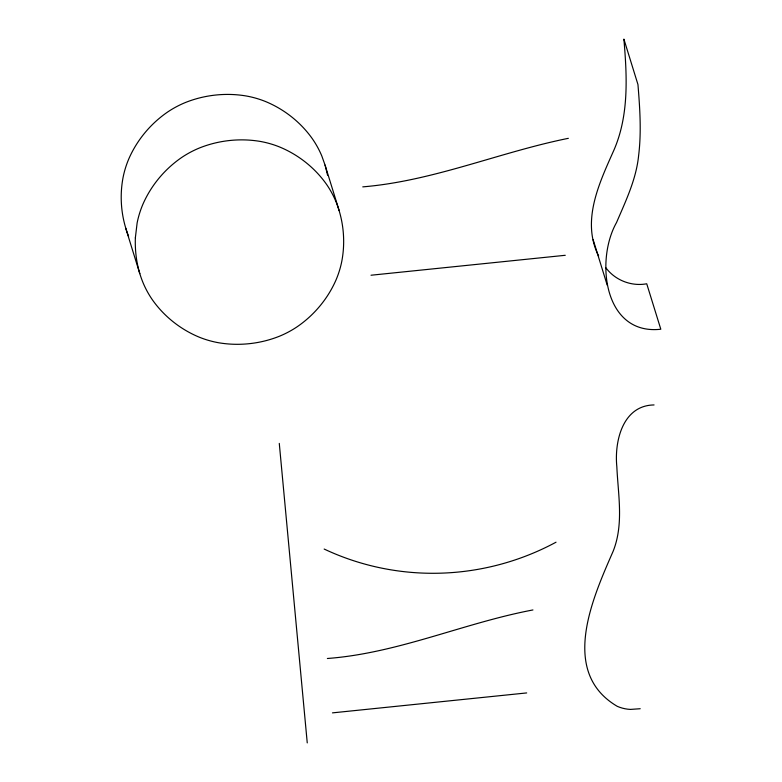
<?xml version="1.0" encoding="UTF-8"?>
<svg xmlns="http://www.w3.org/2000/svg" width="782" height="782" viewBox="0 0 782 782"><rect width="100%" height="100%" fill="white"/><g stroke="black" fill="none" stroke-linecap="round" stroke-linejoin="round"><path stroke-width="1.17" d="M568.338 138.326C499.287 152.265 433.453 181.004 362.77 186.869M532.943 609.95C463.755 623.01 398.273 653.166 327.375 658.493M640.214 708.727L630.38 709.411A37.409 36.549 -17.2 0 1 617.291 706.351C559.081 672.08 592.766 597.937 613.176 551.173C623.909 524.116 618.103 494.879 616.842 466.805C614.251 441.468 622.619 405.369 654.065 404.939M371.02 275.225L565.259 255.294M332.458 712.871L526.687 692.93M605.982 267.913C615.258 280.327 631.504 286.613 646.734 283.778L660.81 329.232C603.86 335.595 595.17 260.318 616.529 222.547C625.786 200.935 636.235 179.274 638.62 155.569C641.533 131.972 639.872 108.151 637.956 84.554L623.889 39.1C627.047 76.069 629.09 114.934 614.056 149.812C599.53 182.587 580.938 220.632 598.65 256.037M128.61 236.291C121.249 217.767 119.343 197.093 123.057 177.524A96.743 94.524 -17.2 0 1 128.864 158.746C137.085 139.929 150.77 123.546 167.71 111.963A96.743 94.524 -17.2 0 1 185.305 102.559C204.493 94.857 225.851 92.52 246.232 95.981A96.743 94.524 -17.2 0 1 265.303 101.435C284.13 109.148 300.767 122.285 312.477 138.932A96.743 94.524 -17.2 0 1 321.842 156.068L325.156 165.373L327.56 175.168M593.157 239.732L607.223 285.186M325.068 165.1L339.134 210.554M125.726 228.188L139.802 273.641M279.282 443.394L307.248 742.9M556.031 542.2A253.779 247.953 -17.2 0 1 324.159 549.042M135.364 237.806C134.807 253.065 137.192 268.519 143.028 282.664A96.743 94.524 -17.2 0 0 152.392 299.809C164.103 316.456 180.74 329.593 199.566 337.306A96.743 94.524 -17.2 0 0 218.628 342.751C239.018 346.211 260.377 343.885 279.565 336.182A96.743 94.524 -17.2 0 0 297.16 326.768C314.09 315.185 327.785 298.802 336.006 279.995A96.743 94.524 -17.2 0 0 341.812 261.217C345.585 241.315 343.542 220.289 335.908 201.521A96.743 94.524 -17.2 0 0 326.553 184.386C314.833 167.739 298.196 154.601 279.37 146.889A96.743 94.524 -17.2 0 0 260.308 141.434C239.918 137.974 218.559 140.31 199.371 148.013A96.743 94.524 -17.2 0 0 181.776 157.417C164.846 169 151.151 185.383 142.93 204.2A96.743 94.524 -17.2 0 0 137.124 222.968L135.364 237.806"/></g></svg>
